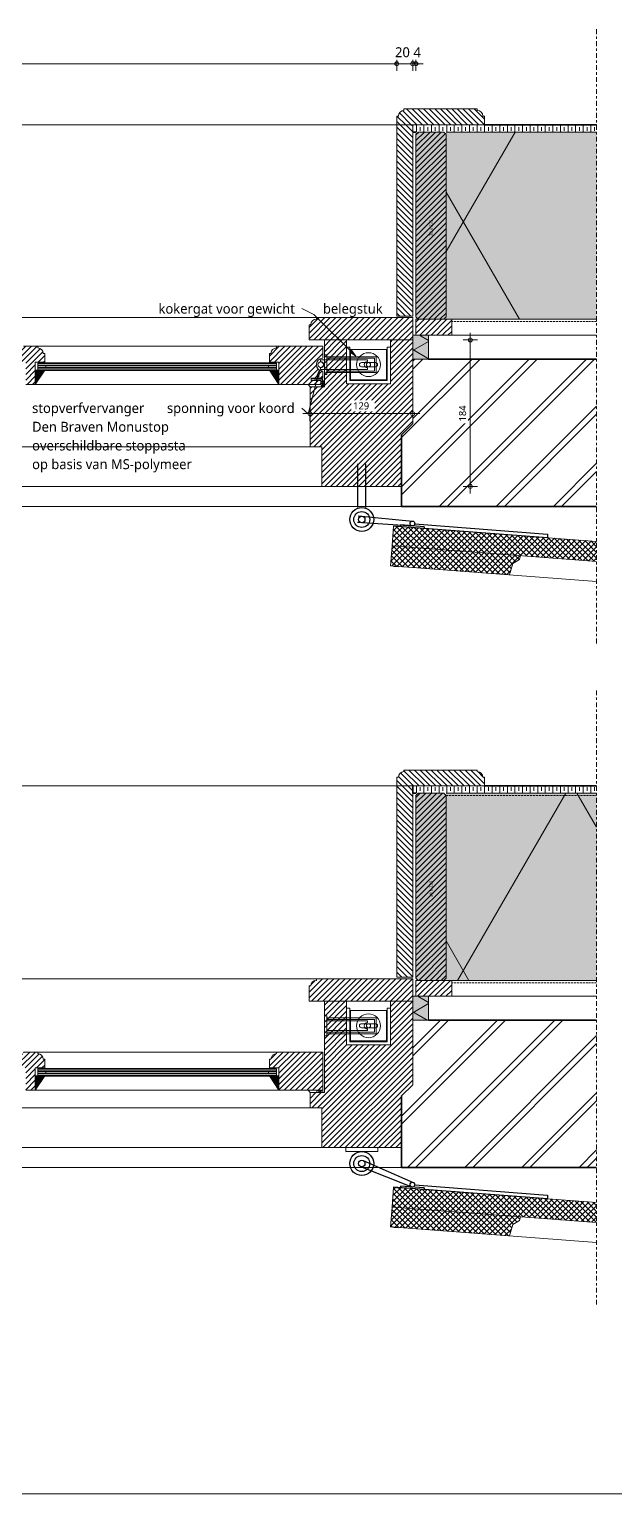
# Model space of a CAD drawing. Header units: millimetres. Extents: x 2125 to 5374, y 989 to 5495.
# Drawn here: x 3438 to 4173, y 989 to 2828 of the extents above; entities that cross this region are included whole.
import ezdxf

# ---------------------------------------------------------------- set-up
doc = ezdxf.new("R2010")
doc.units = ezdxf.units.MM
doc.linetypes.add('MV_center', pattern=[15, 6, -3, 3, -3])
doc.linetypes.add('MV_hidden', pattern=[3.75, 2.5, -1.25])
for name, color, linetype, lineweight in [('A-ANNO-DIMS', 211, 'Continuous', 13), ('A-ANNO-DIMS-5', 211, 'Continuous', 13), ('A-ANNO-NOTE', 131, 'Continuous', 18), ('A-DETL', 90, 'Continuous', 13), ('A-DETL-GENF', 92, 'Continuous', 18), ('A-DETL-MEDM', 33, 'Continuous', 18), ('G-ANNO-TEXT', 231, 'Continuous', 13)]:
    doc.layers.add(name, color=color, linetype=linetype, lineweight=lineweight)
doc.styles.add('Segoe UI', font='segoeui.ttf', dxfattribs={"height": 4})
doc.styles.add('Segoe UI_2', font='segoeui.ttf', dxfattribs={"height": 12.5})
doc.styles.add('Segoe UI_4', font='segoeui.ttf', dxfattribs={"height": 9})
doc.dimstyles.new('1_8_mm', dxfattribs={"dimscale": 304.8, "dimtxt": 9.426276, "dimasz": 0.016404, "dimexe": 0.029528, "dimexo": 0.0625, "dimgap": 0.008202, "dimtad": 1, "dimdec": 0, "dimzin": 0, "dimdsep": 46, "dimtxsty": 'Segoe UI_4', "dimblk1": 'DOTBLANK', "dimblk2": 'DOTBLANK', "dimsah": 1, "dimcen": 0.09, "dimdle": 0.029528, "dimazin": 0, "dimtfac": 1, "dimtdec": 4, "dimtix": 1, "dimtmove": 0, "dimatfit": 3, "dimfxl": 0.029528, "dimfxlon": 1, "dimtvp": 1, "dimtfill": 1, "dimtolj": 1, "dimtzin": 0, "dimarcsym": 2})
doc.dimstyles.new('2_5_mm', dxfattribs={"dimscale": 304.8, "dimtxt": 13.092049, "dimasz": 0.016404, "dimexe": 0.029528, "dimexo": 0.0625, "dimgap": 0.014764, "dimtad": 1, "dimdec": 0, "dimzin": 0, "dimdsep": 46, "dimtxsty": 'Segoe UI_2', "dimblk1": 'DOTBLANK', "dimblk2": 'DOTBLANK', "dimsah": 1, "dimcen": 0.09, "dimdle": 0.029528, "dimazin": 0, "dimtfac": 1, "dimtdec": 4, "dimtix": 1, "dimtmove": 0, "dimatfit": 3, "dimfxl": 0.029528, "dimfxlon": 1, "dimtvp": 1, "dimtfill": 1, "dimtolj": 1, "dimtzin": 0, "dimarcsym": 2})
doc.dimstyles.new('2_5_mm_2', dxfattribs={"dimscale": 304.8, "dimtxt": 13.092049, "dimasz": 0.016404, "dimexe": 0.029528, "dimexo": 0.0625, "dimgap": 0.014764, "dimtad": 1, "dimdec": 0, "dimzin": 0, "dimdsep": 46, "dimtxsty": 'Segoe UI_2', "dimblk1": 'DOTBLANK', "dimblk2": 'DOTBLANK', "dimsah": 1, "dimcen": 0.09, "dimdle": 0.029528, "dimazin": 0, "dimtfac": 1, "dimtdec": 4, "dimtix": 1, "dimtmove": 2, "dimatfit": 3, "dimfxl": 0.029528, "dimfxlon": 1, "dimtvp": 1, "dimtfill": 1, "dimtolj": 1, "dimtzin": 0, "dimarcsym": 2})
pattern_1 = [(45, (0, 0), (-3.535534, 3.535534), [])]
pattern_2 = [(45, (0, 0), (-35.921, 35.921), []), (45, (10.16, 0), (-35.921, 35.921), [])]
pattern_3 = [(45, (0, 0), (-3.535534, 3.535534), []), (135, (0, 0), (-3.535534, -3.535534), [])]
pattern_4 = [(90, (0, 0), (-9.525, 6e-16), []), (90, (4.763, 0), (-9.525, 6e-16), [4.762, -2.381])]
pattern_5 = [(135, (0, 0), (-3.535534, -3.535534), [])]
pattern_6 = [(300, (-2355.522, -120.812), (-17.3205, -10), []), (240, (-2355.522, -120.812), (-17.3205, 10), [])]

# ---------------------------------------------------------------- blocks, each defined once
blk = doc.blocks.new('42 isolatie - Type 1-3773066-Details Restauratie 1-5')
at = {"layer": 'A-DETL-GENF'}
blk.add_hatch(color=256, dxfattribs=at).paths.add_polyline_path([(227.3, 0.8), (227.3, 235.8), (38.3, 235.8), (38.3, 0.8), (49.7, 0.8)])
at = {"layer": 'A-DETL-GENF', "lineweight": 13}
h = blk.add_hatch(dxfattribs=at)
h.set_pattern_fill('FP_12', color=256, style=0, pattern_type=2)
h.set_pattern_definition([(60, (-1986.72, 235.79), (-203.516, 117.5), []), (120, (-1986.72, 235.79), (-203.516, -117.5), [])])
h.paths.add_polyline_path([(227.3, 0.8), (227.3, 235.8), (38.3, 235.8), (38.3, 0.8), (49.7, 0.8)])
at = {"layer": 'A-DETL-GENF'}
for p, q in [((227.3, 235.8), (38.3, 235.8)), ((227.3, 235.8), (38.3, 235.8)), ((45.3, 0.8), (227.3, 0.8)), ((45.3, 0.8), (227.3, 0.8))]:
    blk.add_line(p, q, dxfattribs=at)
blk = doc.blocks.new('00 hout_rechthoekig_sls - SLS 38x235-V1-Details Restauratie 1-5')
at = {"layer": 'A-DETL-GENF'}
blk.add_hatch(color=256, dxfattribs=at).paths.add_polyline_path([(235, 35.2), (232.2, 38), (2.8, 38), (0, 35.2), (0, 2.8), (2.8, 0), (232.2, 0), (235, 2.8)])
at = {"layer": 'A-DETL-MEDM', "lineweight": 13}
h = blk.add_hatch(dxfattribs=at)
h.set_pattern_fill('FP_13', color=256, style=0, pattern_type=2)
h.set_pattern_definition([(135, (2698.664, -3923.707), (-3.535534, -3.535534), [])])
h.paths.add_polyline_path([(235, 35.2), (232.2, 38), (2.8, 38), (0, 35.2), (0, 2.8), (2.8, 0), (232.2, 0), (235, 2.8)])
at = {"layer": 'A-DETL-MEDM'}
for p, q in [((0, 35.2), (2.8, 38)), ((0, 35.2), (2.8, 38)), ((2.8, 38), (232.2, 38)), ((232.2, 38), (235, 35.2)), ((232.2, 38), (235, 35.2)), ((0, 2.8), (0, 35.2)), ((2.8, 0), (0, 2.8)), ((2.8, 0), (0, 2.8)), ((2.8, 0), (232.2, 0)), ((235, 2.8), (232.2, 0)), ((232.2, 0), (235, 2.8))]:
    blk.add_line(p, q, dxfattribs=at)
blk = doc.blocks.new('42_isolatie - Type 1-3307162-Details Restauratie 1-5')
at = {"layer": 'A-DETL-GENF'}
blk.add_hatch(color=256, dxfattribs=at).paths.add_polyline_path([(0.3, -20.8), (30.3, -20.8), (30.3, -0.8), (0.3, -0.8)])
at = {"layer": 'A-DETL-GENF', "lineweight": 13}
h = blk.add_hatch(dxfattribs=at)
h.set_pattern_fill('FP_15', color=256, style=0, pattern_type=2)
h.set_pattern_definition(pattern_6)
h.paths.add_polyline_path([(0.3, -20.8), (30.3, -20.8), (30.3, -0.8), (0.3, -0.8)])
at = {"layer": 'A-DETL-GENF'}
for p, q in [((30.3, -0.8), (0.3, -0.8)), ((0.3, -0.8), (0.3, -20.8)), ((30.3, -0.8), (0.3, -0.8)), ((0.3, -0.8), (0.3, -20.8)), ((30.3, -20.8), (30.3, -0.8)), ((30.3, -20.8), (30.3, -0.8)), ((0.3, -20.8), (30.3, -20.8)), ((0.3, -20.8), (30.3, -20.8))]:
    blk.add_line(p, q, dxfattribs=at)
blk = doc.blocks.new('42_isolatie - Type 1-V2-Details Restauratie 1-5')
at = {"layer": 'A-DETL-GENF'}
blk.add_hatch(color=256, dxfattribs=at).paths.add_polyline_path([(0.3, -20.8), (30.3, -20.8), (30.3, -0.8), (0.3, -0.8), (0.3, -4.8)])
at = {"layer": 'A-DETL-GENF', "lineweight": 13}
h = blk.add_hatch(dxfattribs=at)
h.set_pattern_fill('FP_15', color=256, style=0, pattern_type=2)
h.set_pattern_definition(pattern_6)
h.paths.add_polyline_path([(0.3, -20.8), (30.3, -20.8), (30.3, -0.8), (0.3, -0.8), (0.3, -4.8)])
at = {"layer": 'A-DETL-GENF'}
for p, q in [((30.3, -0.8), (0.3, -0.8)), ((0.3, -0.8), (0.3, -20.8)), ((30.3, -0.8), (0.3, -0.8)), ((0.3, -0.8), (0.3, -20.8)), ((30.3, -4.8), (30.3, -0.8)), ((30.3, -4.8), (30.3, -0.8)), ((30.3, -20.8), (30.3, -4.8)), ((0.3, -20.8), (30.3, -20.8)), ((0.3, -20.8), (30.3, -20.8))]:
    blk.add_line(p, q, dxfattribs=at)
blk = doc.blocks.new('NLRS_00_DI_maskeer - Type 1-4234845-Details Restauratie 1-5')
at = {"layer": 'A-DETL-GENF', "linetype": 'MV_center'}
blk.add_line((671.8, 0), (-100, 0), dxfattribs=at)
blk = doc.blocks.new('00 hout_rechthoekig_sls - SLS 38x235-V5-Details Restauratie 1-5')
at = {"layer": 'A-DETL-GENF'}
blk.add_hatch(color=256, dxfattribs=at).paths.add_polyline_path([(235, 35.2), (232.2, 38), (2.8, 38), (0, 35.2), (0, 2.8), (2.8, 0), (232.2, 0), (235, 2.8)])
at = {"layer": 'A-DETL-MEDM', "lineweight": 13}
h = blk.add_hatch(dxfattribs=at)
h.set_pattern_fill('FP_19', color=256, style=0, pattern_type=2)
h.set_pattern_definition([(135, (1868.664, -3923.707), (-3.535534, -3.535534), [])])
h.paths.add_polyline_path([(235, 35.2), (232.2, 38), (2.8, 38), (0, 35.2), (0, 2.8), (2.8, 0), (232.2, 0), (235, 2.8)])
at = {"layer": 'A-DETL-MEDM'}
for p, q in [((0, 35.2), (2.8, 38)), ((0, 35.2), (2.8, 38)), ((2.8, 38), (232.2, 38)), ((232.2, 38), (235, 35.2)), ((232.2, 38), (235, 35.2)), ((0, 2.8), (0, 35.2)), ((2.8, 0), (0, 2.8)), ((2.8, 0), (0, 2.8)), ((2.8, 0), (232.2, 0)), ((235, 2.8), (232.2, 0)), ((232.2, 0), (235, 2.8))]:
    blk.add_line(p, q, dxfattribs=at)
blk = doc.blocks.new('DIMBLOCK83-Details Restauratie 1-5')
at = {"layer": 'A-ANNO-DIMS-5'}
for p, q in [((2661.7, 2784.3), (2661.7, 2793.3)), ((2661.7, 2784.3), (3899.7, 2784.3)), ((2661.7, 2784.3), (2661.7, 2775.3)), ((3899.7, 2784.3), (3899.7, 2793.3)), ((3899.7, 2784.3), (3899.7, 2775.3))]:
    blk.add_line(p, q, dxfattribs=at)
for centre in [(2661.7, 2784.3), (3899.7, 2784.3)]:
    blk.add_circle(centre, 2.5, dxfattribs=at)
at = {"layer": 'A-ANNO-DIMS-5', "color": 0, "insert": (3261.7, 2805.1), "char_height": 12.5, "width": 45.703, "attachment_point": 1, "line_spacing_factor": 1.142579, "style": 'Segoe UI_2', "bg_fill": 3, "box_fill_scale": 1.25, "bg_fill_color": 9, "bg_fill_true_color": 13158600, "bg_fill_transparency": 0}
blk.add_mtext('1238', dxfattribs=at)
blk = doc.blocks.new('_DotBlank')
at = {"color": 0, "linetype": 'ByBlock', "lineweight": -2}
blk.add_line((-0.5, 0), (-1, 0), dxfattribs=at)
blk.add_circle((0, 0), 0.5, dxfattribs=at)
blk = doc.blocks.new('DIMBLOCK84-Details Restauratie 1-5')
at = {"layer": 'A-ANNO-DIMS-5'}
for p, q in [((3899.7, 2784.3), (3899.7, 2793.3)), ((3899.7, 2784.3), (3919.7, 2784.3)), ((3899.7, 2784.3), (3899.7, 2775.3)), ((3919.7, 2784.3), (3919.7, 2793.3)), ((3919.7, 2784.3), (3919.7, 2775.3))]:
    blk.add_line(p, q, dxfattribs=at)
for centre in [(3899.7, 2784.3), (3919.7, 2784.3)]:
    blk.add_circle(centre, 2.5, dxfattribs=at)
at = {"layer": 'A-ANNO-DIMS-5', "color": 0, "insert": (3897.5, 2805.1), "char_height": 12.5, "width": 22.852, "attachment_point": 1, "line_spacing_factor": 1.142579, "style": 'Segoe UI_2', "bg_fill": 3, "box_fill_scale": 1.25, "bg_fill_color": 9, "bg_fill_true_color": 13158600, "bg_fill_transparency": 0}
blk.add_mtext('20', dxfattribs=at)
blk = doc.blocks.new('DIMBLOCK85-Details Restauratie 1-5')
at = {"layer": 'A-ANNO-DIMS-5'}
for p, q in [((3919.7, 2784.3), (3919.7, 2793.3)), ((3919.7, 2784.3), (3932.7, 2784.3)), ((3919.7, 2784.3), (3919.7, 2775.3)), ((3923.7, 2784.3), (3923.7, 2793.3)), ((3923.7, 2784.3), (3923.7, 2775.3))]:
    blk.add_line(p, q, dxfattribs=at)
for centre in [(3919.7, 2784.3), (3923.7, 2784.3)]:
    blk.add_circle(centre, 2.5, dxfattribs=at)
at = {"layer": 'A-ANNO-DIMS-5', "color": 0, "insert": (3920.7, 2805.1), "char_height": 12.5, "width": 11.426, "attachment_point": 1, "line_spacing_factor": 1.142579, "style": 'Segoe UI_2', "bg_fill": 3, "box_fill_scale": 1.25, "bg_fill_color": 9, "bg_fill_true_color": 13158600, "bg_fill_transparency": 0}
blk.add_mtext('4', dxfattribs=at)
blk = doc.blocks.new('DIMBLOCK175-Details Restauratie 1-5')
at = {"layer": 'A-ANNO-DIMS-5'}
for p, q in [((3992, 2244.7), (3992, 2446.7)), ((3992, 2437.7), (3983, 2437.7)), ((3992, 2437.7), (4001, 2437.7)), ((3992, 2253.7), (3983, 2253.7)), ((3992, 2253.7), (4001, 2253.7))]:
    blk.add_line(p, q, dxfattribs=at)
for centre in [(3992, 2437.7), (3992, 2253.7)]:
    blk.add_circle(centre, 2.5, dxfattribs=at)
at = {"layer": 'A-ANNO-DIMS-5', "color": 0, "insert": (3977.8, 2335.4), "char_height": 9, "width": 24.68, "attachment_point": 1, "rotation": 90, "line_spacing_factor": 1.142579, "style": 'Segoe UI_4', "bg_fill": 3, "box_fill_scale": 1.25, "bg_fill_color": 9, "bg_fill_true_color": 13158600, "bg_fill_transparency": 0}
blk.add_mtext('184', dxfattribs=at)
blk = doc.blocks.new('DIMBLOCK176-Details Restauratie 1-5')
at = {"layer": 'A-ANNO-DIMS-5'}
for p, q in [((3790.7, 2345.1), (3790.7, 2354.1)), ((3919.7, 2345.1), (3919.7, 2354.1)), ((3781.7, 2345.1), (3928.7, 2345.1)), ((3790.7, 2345.1), (3790.7, 2336.1)), ((3919.7, 2345.1), (3919.7, 2336.1))]:
    blk.add_line(p, q, dxfattribs=at)
for centre in [(3790.7, 2345.1), (3919.7, 2345.1)]:
    blk.add_circle(centre, 2.5, dxfattribs=at)
at = {"layer": 'A-ANNO-DIMS-5', "color": 0, "insert": (3844.9, 2359.4), "char_height": 9, "width": 24.68, "attachment_point": 1, "line_spacing_factor": 1.142579, "style": 'Segoe UI_4', "bg_fill": 3, "box_fill_scale": 1.25, "bg_fill_color": 9, "bg_fill_true_color": 13158600, "bg_fill_transparency": 0}
blk.add_mtext('129', dxfattribs=at)

msp = doc.modelspace()

# ---------------------------------------------------------------- hatches: boundary and pattern name
at = {"layer": 'A-DETL-GENF', "lineweight": 13}
h = msp.add_hatch(dxfattribs=at)
h.set_pattern_fill('FP_2', color=250, style=0, pattern_type=2)
h.set_pattern_definition(pattern_5)
h.paths.add_polyline_path([(4009.707, 2707.664), (4009.707, 2718.664), (4007.707, 2718.664), (4007.468, 2720.475), (4006.769, 2722.164), (4005.656, 2723.614), (4004.207, 2724.726), (4002.518, 2725.425), (4000.707, 2725.664), (4000.707, 2727.664), (3908.707, 2727.664), (3908.707, 2725.664), (3906.895, 2725.425), (3905.207, 2724.726), (3903.757, 2723.614), (3902.644, 2722.164), (3901.945, 2720.475), (3901.707, 2718.664), (3899.707, 2718.664), (3899.707, 2707.664)])
h = msp.add_hatch(dxfattribs=at)
h.set_pattern_fill('FP_2', color=250, style=0, pattern_type=2)
h.set_pattern_definition(pattern_5)
h.paths.add_polyline_path([(3899.707, 2467.664), (3919.707, 2467.664), (3919.707, 2707.664), (3899.707, 2707.664), (3899.707, 2476.795)])
h = msp.add_hatch(dxfattribs=at)
h.set_pattern_fill('FP_5', color=250, style=0, pattern_type=2)
h.set_pattern_definition(pattern_4)
h.paths.add_polyline_path([(3926.535, 2698.664), (4150.707, 2698.664), (4150.707, 2707.664), (3919.707, 2707.664), (3919.707, 2698.664), (3923.707, 2698.664)])
h = msp.add_hatch(dxfattribs=at)
h.set_pattern_fill('FP_10', color=250, style=0, pattern_type=2)
h.set_pattern_definition(pattern_1)
h.paths.add_polyline_path([(3789.707, 2437.664), (3919.707, 2437.664), (3919.707, 2465.664), (3798.707, 2465.664), (3798.707, 2463.664), (3796.895, 2463.425), (3795.207, 2462.726), (3793.757, 2461.614), (3792.644, 2460.164), (3791.945, 2458.475), (3791.707, 2456.664), (3789.707, 2456.664)])
h = msp.add_hatch(dxfattribs=at)
h.set_pattern_fill('FP_10', color=250, style=0, pattern_type=2)
h.set_pattern_definition(pattern_1)
h.paths.add_polyline_path([(3923.707, 2443.664), (3968.707, 2443.664), (3968.707, 2463.664), (3923.707, 2463.664)])
h = msp.add_hatch(dxfattribs=at)
h.set_pattern_fill('FP_10', color=250, style=0, pattern_type=2)
h.set_pattern_definition(pattern_1)
h.paths.add_polyline_path([(3433.707, 2381.664), (3445.707, 2381.664), (3445.707, 2409.664), (3457.707, 2409.664), (3457.707, 2420.664), (3455.707, 2420.664), (3455.469, 2422.475), (3454.769, 2424.164), (3453.657, 2425.614), (3452.207, 2426.726), (3450.519, 2427.425), (3448.707, 2427.664), (3448.707, 2429.664), (3430.707, 2429.664), (3430.707, 2427.664), (3428.896, 2427.425), (3427.207, 2426.726), (3425.758, 2425.614), (3424.645, 2424.164), (3423.946, 2422.475), (3423.707, 2420.664), (3421.707, 2420.664), (3421.707, 2409.664), (3433.707, 2409.664)])
h = msp.add_hatch(dxfattribs=at)
h.set_pattern_fill('FP_10', color=250, style=0, pattern_type=2)
h.set_pattern_definition(pattern_1)
h.paths.add_polyline_path([(3751.707, 2381.664), (3804.438, 2381.664), (3804.438, 2386.664), (3792.207, 2386.664), (3792.207, 2389.664), (3806.707, 2389.664), (3806.707, 2398.664), (3804.636, 2398.936), (3802.707, 2399.736), (3801.05, 2401.007), (3799.778, 2402.664), (3798.979, 2404.593), (3798.707, 2406.664), (3798.979, 2408.734), (3799.778, 2410.664), (3801.05, 2412.321), (3802.707, 2413.592), (3804.636, 2414.391), (3806.707, 2414.664), (3806.707, 2429.664), (3748.707, 2429.664), (3748.707, 2427.664), (3746.895, 2427.425), (3745.207, 2426.726), (3743.757, 2425.614), (3742.644, 2424.164), (3741.945, 2422.475), (3741.707, 2420.664), (3739.707, 2420.664), (3739.707, 2409.664), (3751.707, 2409.664)])
h = msp.add_hatch(dxfattribs=at)
h.set_pattern_fill('FP_10', color=250, style=0, pattern_type=2)
h.set_pattern_definition(pattern_1)
h.paths.add_polyline_path([(3905.707, 2253.664), (3905.707, 2318.664), (3919.707, 2332.664), (3919.707, 2437.664), (3891.707, 2437.664), (3891.707, 2382.664), (3836.707, 2382.664), (3836.707, 2437.664), (3808.707, 2437.664), (3808.707, 2378.664), (3790.707, 2378.664), (3790.707, 2303.664), (3805.707, 2303.664), (3805.707, 2253.664)])
h = msp.add_hatch(dxfattribs=at)
h.set_pattern_fill('FP_1', color=57, style=0, pattern_type=2)
h.set_pattern_definition(pattern_2)
h.paths.add_polyline_path([(3905.707, 2228.664), (4150.707, 2228.664), (4150.707, 2413.664), (3919.707, 2413.664), (3919.707, 2332.664), (3905.707, 2318.664)])
at = {"layer": 'A-DETL-GENF'}
for points in [[(3445.707, 2381.664), (3457.707, 2399.664), (3445.707, 2399.664)], [(3751.707, 2381.664), (3751.707, 2399.664), (3739.707, 2399.664), (3749.684, 2384.698)], [(3445.707, 1495.664), (3457.707, 1513.664), (3445.707, 1513.664)], [(3751.707, 1495.664), (3751.707, 1513.664), (3739.707, 1513.664), (3749.684, 1498.698)]]:
    msp.add_hatch(color=254, dxfattribs=at).paths.add_polyline_path(points)
at = {"layer": 'A-DETL-GENF', "lineweight": 13}
h = msp.add_hatch(dxfattribs=at)
h.set_pattern_fill('FP_9', color=250, style=0, pattern_type=2)
h.set_pattern_definition(pattern_3)
h.paths.add_polyline_path([(4150.707, 2159.621), (4150.707, 2184.692), (3895.6, 2203.995), (3893.714, 2179.067)])
h = msp.add_hatch(dxfattribs=at)
h.set_pattern_fill('FP_9', color=250, style=0, pattern_type=2)
h.set_pattern_definition(pattern_3)
h.paths.add_polyline_path([(4041.359, 2142.823), (4045.305, 2156.944), (4053.792, 2162.027), (4055.086, 2166.856), (3893.714, 2179.067), (3891.828, 2154.138), (3893.714, 2153.995)])
h = msp.add_hatch(dxfattribs=at)
h.set_pattern_fill('FP_2', color=250, style=0, pattern_type=2)
h.set_pattern_definition(pattern_5)
h.paths.add_polyline_path([(4009.707, 1877.664), (4009.707, 1888.664), (4007.707, 1888.664), (4007.468, 1890.475), (4006.769, 1892.164), (4005.656, 1893.614), (4004.207, 1894.726), (4002.518, 1895.425), (4000.707, 1895.664), (4000.707, 1897.664), (3908.707, 1897.664), (3908.707, 1895.664), (3906.895, 1895.425), (3905.207, 1894.726), (3903.757, 1893.614), (3902.644, 1892.164), (3901.945, 1890.475), (3901.707, 1888.664), (3899.707, 1888.664), (3899.707, 1877.664)])
h = msp.add_hatch(dxfattribs=at)
h.set_pattern_fill('FP_2', color=250, style=0, pattern_type=2)
h.set_pattern_definition(pattern_5)
h.paths.add_polyline_path([(3899.707, 1637.664), (3919.707, 1637.664), (3919.707, 1877.664), (3899.707, 1877.664), (3899.707, 1697.562)])
h = msp.add_hatch(dxfattribs=at)
h.set_pattern_fill('FP_5', color=250, style=0, pattern_type=2)
h.set_pattern_definition(pattern_4)
h.paths.add_polyline_path([(3926.535, 1868.664), (4150.707, 1868.664), (4150.707, 1877.664), (3919.707, 1877.664), (3919.707, 1868.664), (3923.707, 1868.664)])
h = msp.add_hatch(dxfattribs=at)
h.set_pattern_fill('FP_10', color=250, style=0, pattern_type=2)
h.set_pattern_definition(pattern_1)
h.paths.add_polyline_path([(3789.707, 1607.664), (3919.707, 1607.664), (3919.707, 1635.664), (3798.707, 1635.664), (3798.707, 1633.664), (3796.895, 1633.425), (3795.207, 1632.726), (3793.757, 1631.614), (3792.644, 1630.164), (3791.945, 1628.475), (3791.707, 1626.664), (3789.707, 1626.664)])
h = msp.add_hatch(dxfattribs=at)
h.set_pattern_fill('FP_10', color=250, style=0, pattern_type=2)
h.set_pattern_definition(pattern_1)
h.paths.add_polyline_path([(3923.707, 1613.664), (3968.707, 1613.664), (3968.707, 1633.664), (3923.707, 1633.664)])
h = msp.add_hatch(dxfattribs=at)
h.set_pattern_fill('FP_10', color=250, style=0, pattern_type=2)
h.set_pattern_definition(pattern_1)
h.paths.add_polyline_path([(3905.707, 1423.664), (3905.707, 1488.664), (3919.707, 1502.664), (3919.707, 1607.664), (3891.707, 1607.664), (3891.707, 1552.664), (3836.707, 1552.664), (3836.707, 1607.664), (3808.707, 1607.664), (3808.707, 1492.664), (3790.707, 1492.664), (3790.707, 1473.664), (3805.707, 1473.664), (3805.707, 1423.664)])
h = msp.add_hatch(dxfattribs=at)
h.set_pattern_fill('FP_1', color=57, style=0, pattern_type=2)
h.set_pattern_definition(pattern_2)
h.paths.add_polyline_path([(3905.707, 1398.664), (4150.707, 1398.664), (4150.707, 1583.664), (3919.707, 1583.664), (3919.707, 1502.664), (3905.707, 1488.664)])
h = msp.add_hatch(dxfattribs=at)
h.set_pattern_fill('FP_10', color=250, style=0, pattern_type=2)
h.set_pattern_definition(pattern_1)
h.paths.add_polyline_path([(3433.707, 1495.664), (3445.707, 1495.664), (3445.707, 1523.664), (3457.707, 1523.664), (3457.707, 1534.664), (3455.707, 1534.664), (3455.469, 1536.475), (3454.769, 1538.164), (3453.657, 1539.614), (3452.207, 1540.726), (3450.519, 1541.425), (3448.707, 1541.664), (3448.707, 1543.664), (3430.707, 1543.664), (3430.707, 1541.664), (3428.896, 1541.425), (3427.207, 1540.726), (3425.758, 1539.614), (3424.645, 1538.164), (3423.946, 1536.475), (3423.707, 1534.664), (3421.707, 1534.664), (3421.707, 1523.664), (3433.707, 1523.664)])
h = msp.add_hatch(dxfattribs=at)
h.set_pattern_fill('FP_10', color=250, style=0, pattern_type=2)
h.set_pattern_definition(pattern_1)
h.paths.add_polyline_path([(3751.707, 1495.664), (3806.707, 1495.664), (3806.707, 1543.664), (3748.707, 1543.664), (3748.707, 1541.664), (3746.895, 1541.425), (3745.207, 1540.726), (3743.757, 1539.614), (3742.644, 1538.164), (3741.945, 1536.475), (3741.707, 1534.664), (3739.707, 1534.664), (3739.707, 1523.664), (3751.707, 1523.664)])
h = msp.add_hatch(dxfattribs=at)
h.set_pattern_fill('FP_9', color=250, style=0, pattern_type=2)
h.set_pattern_definition(pattern_3)
h.paths.add_polyline_path([(4150.707, 1329.621), (4150.707, 1354.692), (3895.6, 1373.995), (3893.714, 1349.067)])
h = msp.add_hatch(dxfattribs=at)
h.set_pattern_fill('FP_9', color=250, style=0, pattern_type=2)
h.set_pattern_definition(pattern_3)
h.paths.add_polyline_path([(4041.359, 1312.823), (4045.305, 1326.944), (4053.792, 1332.027), (4055.086, 1336.856), (3893.714, 1349.067), (3891.828, 1324.138), (3893.714, 1323.995)])
at = {"layer": 'G-ANNO-TEXT'}
for points in [[(3848.312, 2417.322), (3843.023, 2424.775), (3840.793, 2422.517)], [(3802.64, 2399.98), (3798.848, 2391.665), (3801.921, 2390.869)]]:
    msp.add_hatch(color=7, dxfattribs=at).paths.add_polyline_path(points)

# ---------------------------------------------------------------- linework, layer by layer
at = {"layer": 'A-DETL', "lineweight": 18}
for p, q in [((4000.707, 2727.664), (3908.707, 2727.664)), ((3908.707, 2727.664), (3908.707, 2725.664)), ((4000.707, 2725.664), (4000.707, 2727.664)), ((3901.707, 2718.664), (3899.707, 2718.664)), ((3899.707, 2718.664), (3899.707, 2707.664)), ((3899.707, 2707.664), (3899.707, 2467.664)), ((3899.707, 2707.664), (4009.707, 2707.664)), ((3919.707, 2467.664), (3919.707, 2707.664)), ((4009.707, 2718.664), (4007.707, 2718.664)), ((4009.707, 2707.664), (4009.707, 2718.664)), ((3919.707, 2465.664), (3798.707, 2465.664)), ((3798.707, 2465.664), (3798.707, 2463.664)), ((3899.707, 2467.664), (3919.707, 2467.664)), ((3919.707, 2443.664), (3919.707, 2465.664)), ((3923.707, 2463.664), (3923.707, 2443.664)), ((3968.707, 2463.664), (3923.707, 2463.664)), ((3968.707, 2443.664), (3968.707, 2463.664)), ((3791.707, 2456.664), (3789.707, 2456.664)), ((3789.707, 2456.664), (3789.707, 2437.664)), ((3448.707, 2429.664), (3430.707, 2429.664)), ((3448.707, 2427.664), (3448.707, 2429.664)), ((3748.707, 2429.664), (3748.707, 2427.664)), ((3806.707, 2429.664), (3748.707, 2429.664)), ((3789.707, 2437.664), (3919.707, 2437.664)), ((3806.707, 2414.664), (3806.707, 2429.664)), ((3808.707, 2437.664), (3808.707, 2378.664)), ((3836.707, 2382.664), (3836.707, 2437.664)), ((3891.707, 2437.664), (3891.707, 2382.664)), ((3939.707, 2443.664), (3968.707, 2443.664)), ((3445.707, 2381.664), (3445.707, 2409.664)), ((3445.707, 2409.664), (3457.707, 2409.664)), ((3448.707, 2408.664), (3448.707, 2399.664)), ((3457.707, 2420.664), (3455.707, 2420.664)), ((3457.707, 2409.664), (3457.707, 2420.664)), ((3741.707, 2420.664), (3739.707, 2420.664)), ((3739.707, 2420.664), (3739.707, 2409.664)), ((3739.707, 2409.664), (3751.707, 2409.664)), ((3748.707, 2408.664), (3748.707, 2399.664)), ((3751.707, 2409.664), (3751.707, 2381.664)), ((3919.707, 2413.664), (3919.707, 2332.664)), ((3445.707, 2381.664), (3457.707, 2399.664)), ((3457.707, 2399.664), (3445.707, 2399.664)), ((3445.707, 2399.664), (3445.707, 2381.664)), ((3751.707, 2399.664), (3739.707, 2399.664)), ((3739.707, 2399.664), (3751.707, 2381.664)), ((3806.707, 2389.664), (3806.707, 2398.664)), ((3433.707, 2381.664), (3445.707, 2381.664)), ((3751.707, 2381.664), (3804.438, 2381.664)), ((3790.707, 2378.664), (3788.606, 2381.664)), ((3808.707, 2378.664), (3790.707, 2378.664)), ((3790.707, 2378.664), (3790.707, 2303.664)), ((3792.207, 2386.664), (3792.207, 2389.664)), ((3792.207, 2389.664), (3806.707, 2389.664)), ((3804.438, 2386.664), (3792.207, 2386.664)), ((3804.438, 2381.664), (3804.438, 2386.664)), ((3891.707, 2382.664), (3836.707, 2382.664)), ((3919.707, 2332.664), (3905.707, 2318.664)), ((3790.707, 2303.664), (3805.707, 2303.664)), ((3805.707, 2303.664), (3805.707, 2253.664)), ((3805.707, 2253.664), (3905.707, 2253.664)), ((3895.6, 2203.995), (3893.714, 2179.067)), ((4150.707, 2184.692), (3895.6, 2203.995)), ((3893.714, 2179.067), (3891.828, 2154.138)), ((3893.714, 2179.067), (4150.707, 2159.621)), ((3891.828, 2154.138), (4041.359, 2142.823)), ((4041.359, 2142.823), (4045.305, 2156.944)), ((4045.305, 2156.944), (4053.792, 2162.027)), ((4053.792, 2162.027), (4055.086, 2166.856)), ((4000.707, 1897.664), (3908.707, 1897.664)), ((3908.707, 1897.664), (3908.707, 1895.664)), ((4000.707, 1895.664), (4000.707, 1897.664)), ((3901.707, 1888.664), (3899.707, 1888.664)), ((3899.707, 1888.664), (3899.707, 1877.664)), ((3899.707, 1877.664), (3899.707, 1637.664)), ((3899.707, 1877.664), (4009.707, 1877.664)), ((3919.707, 1637.664), (3919.707, 1877.664)), ((4009.707, 1888.664), (4007.707, 1888.664)), ((4009.707, 1877.664), (4009.707, 1888.664)), ((3899.707, 1637.664), (3919.707, 1637.664)), ((3791.707, 1626.664), (3789.707, 1626.664)), ((3789.707, 1626.664), (3789.707, 1607.664)), ((3919.707, 1635.664), (3798.707, 1635.664)), ((3798.707, 1635.664), (3798.707, 1633.664)), ((3919.707, 1613.664), (3919.707, 1635.664)), ((3923.707, 1633.664), (3923.707, 1613.664)), ((3968.707, 1633.664), (3923.707, 1633.664)), ((3968.707, 1613.664), (3968.707, 1633.664)), ((3789.707, 1607.664), (3919.707, 1607.664)), ((3808.707, 1607.664), (3808.707, 1492.664)), ((3836.707, 1552.664), (3836.707, 1607.664)), ((3891.707, 1607.664), (3891.707, 1552.664)), ((3923.707, 1613.664), (3968.707, 1613.664)), ((3919.707, 1583.664), (3919.707, 1502.664)), ((3891.707, 1552.664), (3836.707, 1552.664)), ((3448.707, 1543.664), (3430.707, 1543.664)), ((3448.707, 1541.664), (3448.707, 1543.664)), ((3457.707, 1534.664), (3455.707, 1534.664)), ((3457.707, 1523.664), (3457.707, 1534.664)), ((3741.707, 1534.664), (3739.707, 1534.664)), ((3739.707, 1534.664), (3739.707, 1523.664)), ((3748.707, 1543.664), (3748.707, 1541.664)), ((3806.707, 1543.664), (3748.707, 1543.664)), ((3806.707, 1495.664), (3806.707, 1543.664)), ((3445.707, 1495.664), (3445.707, 1523.664)), ((3445.707, 1523.664), (3457.707, 1523.664)), ((3445.707, 1495.664), (3457.707, 1513.664)), ((3457.707, 1513.664), (3445.707, 1513.664)), ((3445.707, 1513.664), (3445.707, 1495.664)), ((3448.707, 1522.664), (3448.707, 1513.664)), ((3739.707, 1523.664), (3751.707, 1523.664)), ((3751.707, 1513.664), (3739.707, 1513.664)), ((3739.707, 1513.664), (3751.707, 1495.664)), ((3748.707, 1522.664), (3748.707, 1513.664)), ((3751.707, 1523.664), (3751.707, 1495.664)), ((3751.707, 1495.664), (3751.707, 1513.664)), ((3433.707, 1495.664), (3445.707, 1495.664)), ((3751.707, 1495.664), (3806.707, 1495.664)), ((3790.707, 1492.664), (3788.606, 1495.664)), ((3808.707, 1492.664), (3790.707, 1492.664)), ((3790.707, 1492.664), (3790.707, 1473.664)), ((3799.207, 1492.664), (3799.207, 1495.664)), ((3799.207, 1495.664), (3806.707, 1495.664)), ((3799.207, 1492.664), (3806.707, 1495.664)), ((3799.207, 1495.664), (3806.707, 1492.664)), ((3806.707, 1492.664), (3799.207, 1492.664)), ((3806.707, 1492.664), (3806.707, 1495.664)), ((3919.707, 1502.664), (3905.707, 1488.664)), ((3790.707, 1473.664), (3805.707, 1473.664)), ((3805.707, 1473.664), (3805.707, 1423.664)), ((3805.707, 1423.664), (3905.707, 1423.664)), ((3835.707, 1418.664), (3835.707, 1423.664)), ((3875.707, 1418.664), (3835.707, 1418.664)), ((3875.707, 1418.664), (3875.707, 1423.664)), ((3895.6, 1373.995), (3893.714, 1349.067)), ((4150.707, 1354.692), (3895.6, 1373.995)), ((3893.714, 1349.067), (3891.828, 1324.138)), ((3893.714, 1349.067), (4150.707, 1329.621)), ((3891.828, 1324.138), (4041.359, 1312.823)), ((4041.359, 1312.823), (4045.305, 1326.944)), ((4045.305, 1326.944), (4053.792, 1332.027)), ((4053.792, 1332.027), (4055.086, 1336.856)), ((5374.367, 989.168), (2125, 989.168))]:
    msp.add_line(p, q, dxfattribs=at)
at = {"layer": 'A-DETL'}
for p, q in [((2661.707, 2707.664), (3899.707, 2707.664)), ((2761.707, 2465.664), (3798.707, 2465.664)), ((3748.707, 2429.664), (3448.707, 2429.664)), ((3836.707, 2437.664), (3836.707, 2382.664)), ((3836.707, 2428.664), (3840.707, 2428.664)), ((3840.707, 2428.664), (3840.707, 2386.664)), ((3891.707, 2428.664), (3887.707, 2428.664)), ((3887.707, 2386.664), (3887.707, 2428.664)), ((3968.707, 2443.664), (4150.707, 2443.664)), ((3804.067, 2412.651), (3862.817, 2412.651)), ((3804.067, 2412.651), (3804.067, 2410.651)), ((3811.707, 2419.139), (3808.707, 2419.139)), ((3811.707, 2394.164), (3811.707, 2419.139)), ((3811.707, 2416.651), (3873.707, 2416.651)), ((3811.707, 2414.651), (3871.707, 2414.651)), ((3841.707, 2387.664), (3841.707, 2425.664)), ((3886.707, 2425.664), (3841.707, 2425.664)), ((3873.003, 2409.257), (3855.411, 2409.257)), ((3862.817, 2412.651), (3862.817, 2410.651)), ((3871.707, 2414.651), (3871.707, 2398.651)), ((3873.707, 2416.651), (3873.707, 2396.651)), ((3886.707, 2425.664), (3886.707, 2387.664)), ((3458.707, 2405.664), (3458.707, 2402.664)), ((3738.707, 2405.664), (3738.707, 2402.664)), ((3804.067, 2400.651), (3804.067, 2402.651)), ((3804.067, 2400.651), (3862.817, 2400.651)), ((3808.707, 2394.164), (3811.707, 2394.164)), ((3811.707, 2398.651), (3871.707, 2398.651)), ((3811.707, 2396.651), (3873.707, 2396.651)), ((3873.003, 2404.071), (3855.411, 2404.071)), ((3862.817, 2400.651), (3862.817, 2402.651)), ((3751.707, 2381.664), (3445.707, 2381.664)), ((3793.067, 2388.739), (3795.909, 2389.039)), ((3793.067, 2388.739), (3805.024, 2388.739)), ((3795.909, 2388.439), (3793.067, 2388.739)), ((3795.909, 2389.039), (3805.024, 2389.039)), ((3795.909, 2388.439), (3805.024, 2388.439)), ((3805.386, 2386.221), (3804.82, 2385.655)), ((3806.73, 2383.746), (3804.82, 2385.655)), ((3805.386, 2383.568), (3804.82, 2383.002)), ((3806.73, 2381.093), (3804.82, 2383.002)), ((3805.386, 2381.018), (3804.82, 2380.452)), ((3806.73, 2378.543), (3804.82, 2380.452)), ((3806.43, 2385.178), (3805.386, 2386.221)), ((3806.43, 2382.524), (3805.386, 2383.568)), ((3806.43, 2379.974), (3805.386, 2381.018)), ((3806.43, 2387.033), (3806.43, 2379.974)), ((3806.73, 2378.543), (3806.73, 2387.033)), ((3806.73, 2383.746), (3808.639, 2385.655)), ((3806.73, 2381.093), (3808.639, 2383.002)), ((3806.73, 2378.543), (3808.639, 2380.452)), ((3807.03, 2387.033), (3807.03, 2379.974)), ((3807.03, 2385.178), (3808.073, 2386.221)), ((3807.03, 2382.524), (3808.073, 2383.568)), ((3807.03, 2379.974), (3808.073, 2381.018)), ((3808.073, 2386.221), (3808.639, 2385.655)), ((3808.073, 2383.568), (3808.639, 2383.002)), ((3808.073, 2381.018), (3808.639, 2380.452)), ((3887.707, 2386.664), (3840.707, 2386.664)), ((3841.707, 2387.664), (3886.707, 2387.664)), ((2770.707, 2303.664), (3790.707, 2303.664)), ((2755.707, 2253.664), (3805.707, 2253.664)), ((2655.707, 2228.664), (3905.707, 2228.664)), ((3891.828, 2154.138), (4150.707, 2134.549)), ((2661.707, 1877.664), (3899.707, 1877.664)), ((2762.707, 1635.664), (3798.707, 1635.664)), ((3836.707, 1607.664), (3836.707, 1552.664)), ((3968.707, 1613.664), (4150.707, 1613.664)), ((3811.707, 1589.139), (3808.707, 1589.139)), ((3811.707, 1564.164), (3811.707, 1589.139)), ((3811.707, 1586.651), (3873.707, 1586.651)), ((3811.707, 1584.651), (3871.707, 1584.651)), ((3811.707, 1582.651), (3862.817, 1582.651)), ((3836.707, 1598.664), (3840.707, 1598.664)), ((3840.707, 1598.664), (3840.707, 1556.664)), ((3841.707, 1557.664), (3841.707, 1595.664)), ((3886.707, 1595.664), (3841.707, 1595.664)), ((3862.817, 1582.651), (3862.817, 1580.651)), ((3871.707, 1584.651), (3871.707, 1568.651)), ((3873.707, 1586.651), (3873.707, 1566.651)), ((3886.707, 1595.664), (3886.707, 1557.664)), ((3891.707, 1598.664), (3887.707, 1598.664)), ((3887.707, 1556.664), (3887.707, 1598.664)), ((3808.707, 1564.164), (3811.707, 1564.164)), ((3811.707, 1570.651), (3862.817, 1570.651)), ((3811.707, 1568.651), (3871.707, 1568.651)), ((3811.707, 1566.651), (3873.707, 1566.651)), ((3873.003, 1579.257), (3855.411, 1579.257)), ((3873.003, 1574.071), (3855.411, 1574.071)), ((3862.817, 1570.651), (3862.817, 1572.651)), ((3887.707, 1556.664), (3840.707, 1556.664)), ((3841.707, 1557.664), (3886.707, 1557.664)), ((3748.707, 1543.664), (3448.707, 1543.664)), ((3458.707, 1519.664), (3458.707, 1516.664)), ((3738.707, 1519.664), (3738.707, 1516.664)), ((3751.707, 1495.664), (3445.707, 1495.664)), ((2770.707, 1473.664), (3790.707, 1473.664)), ((2755.707, 1423.664), (3805.707, 1423.664)), ((2655.707, 1398.664), (3905.707, 1398.664)), ((3891.828, 1324.138), (4150.707, 1304.549))]:
    msp.add_line(p, q, dxfattribs=at)
at = {"layer": 'A-DETL', "lineweight": 35}
for p, q in [((4150.707, 2707.664), (4009.707, 2707.664)), ((3919.707, 2698.664), (3923.707, 2698.664)), ((3448.707, 2408.664), (3748.707, 2408.664)), ((4150.707, 2413.664), (3939.707, 2413.664)), ((3448.707, 2405.664), (3748.707, 2405.664)), ((3448.707, 2402.664), (3748.707, 2402.664)), ((3448.707, 2399.664), (3748.707, 2399.664)), ((3905.707, 2318.664), (3905.707, 2228.664)), ((3905.707, 2228.664), (4150.707, 2228.664)), ((3919.707, 1877.664), (3919.707, 1868.664)), ((4150.707, 1877.664), (4009.707, 1877.664)), ((3919.707, 1868.664), (3923.707, 1868.664)), ((4150.707, 1583.664), (3939.707, 1583.664)), ((3448.707, 1522.664), (3748.707, 1522.664)), ((3448.707, 1519.664), (3748.707, 1519.664)), ((3448.707, 1516.664), (3748.707, 1516.664)), ((3448.707, 1513.664), (3748.707, 1513.664)), ((3905.707, 1488.664), (3905.707, 1398.664)), ((3905.707, 1398.664), (4150.707, 1398.664))]:
    msp.add_line(p, q, dxfattribs=at)
at = {"layer": 'A-DETL', "linetype": 'MV_hidden', "lineweight": 18}
for p, q in [((4150.707, 2460.664), (3968.707, 2460.664)), ((3961.707, 1865.664), (4150.707, 1865.664)), ((4150.707, 1630.664), (3968.707, 1630.664))]:
    msp.add_line(p, q, dxfattribs=at)
at = {"layer": 'A-DETL', "lineweight": 25}
for p, q in [((3850.707, 2227.228), (3850.707, 2282.228)), ((3860.707, 2227.228), (3860.707, 2282.228)), ((3850.4, 2208.838), (3920.262, 2204.349)), ((3851.059, 2216.944), (3919.544, 2210.198)), ((3922.334, 2206.969), (4089.003, 2193.813)), ((4089.003, 2189.361), (3895.6, 2203.995)), ((3899.435, 2203.705), (3905.543, 2203.243)), ((3904.386, 2205.336), (3904.235, 2203.342)), ((3934.3, 2203.073), (3904.386, 2205.336)), ((3934.3, 2203.073), (3934.149, 2201.079)), ((4089.003, 2193.813), (4089.003, 2189.361)), ((3895.662, 2153.848), (3901.771, 2153.386)), ((3854.215, 1399.88), (3919.343, 1374.205)), ((3857.326, 1407.395), (3920.451, 1379.992)), ((4089.003, 1359.361), (3895.6, 1373.995)), ((3899.435, 1373.705), (3905.543, 1373.243)), ((3904.386, 1375.336), (3904.235, 1373.342)), ((3934.3, 1373.073), (3904.386, 1375.336)), ((3922.334, 1376.969), (4089.003, 1363.813)), ((3934.3, 1373.073), (3934.149, 1371.079)), ((4089.003, 1363.813), (4089.003, 1359.361)), ((3895.662, 1323.848), (3901.771, 1323.386))]:
    msp.add_line(p, q, dxfattribs=at)
at = {"layer": 'A-DETL'}
for centre, radius in [((3804.067, 2406.651), 3.5), ((3864.207, 2406.664), 15), ((3864.207, 1576.664), 15)]:
    msp.add_circle(centre, radius, dxfattribs=at)
at = {"layer": 'A-DETL', "lineweight": 18}
for centre in [(3864.207, 2406.664), (3864.207, 1576.664)]:
    msp.add_circle(centre, 2.593, dxfattribs=at)
at = {"layer": 'A-DETL', "lineweight": 25}
for centre, radius in [((3855.707, 2212.228), 15), ((3855.707, 2212.228), 10), ((3855.707, 2212.228), 4.067), ((3919.343, 2207.205), 3), ((3919.343, 2207.205), 3), ((3855.707, 1403.664), 15), ((3855.707, 1403.664), 10), ((3855.707, 1403.664), 4.067), ((3919.343, 1377.205), 3)]:
    msp.add_circle(centre, radius, dxfattribs=at)
at = {"layer": 'A-DETL', "lineweight": 18}
for centre, radius, start, end in [((3908.707, 2718.664), 7, 90, 180), ((4000.707, 2718.664), 7, 0, 90), ((3798.707, 2456.664), 7, 90, 180), ((3448.707, 2420.664), 7, 360, 90), ((3748.707, 2420.664), 7, 90, 180), ((3806.707, 2406.664), 8, 90, 270), ((3908.707, 1888.664), 7, 90, 180), ((4000.707, 1888.664), 7, 0, 90), ((3798.707, 1626.664), 7, 90, 180), ((3448.707, 1534.664), 7, 360, 90), ((3748.707, 1534.664), 7, 90, 180)]:
    msp.add_arc(centre, radius, start, end, dxfattribs=at)
at = {"layer": 'A-DETL'}
for centre, radius, start, end in [((3804.067, 2406.651), 4, 270, 90), ((3855.411, 2406.664), 2.593, 90, 270), ((3862.817, 2406.651), 4, 90, 270), ((3873.003, 2406.664), 2.593, 270, 90), ((3805.024, 2387.033), 2.006, 360, 90), ((3805.024, 2387.033), 1.706, 360, 90), ((3805.024, 2387.033), 1.406, 360, 90), ((3855.411, 1576.664), 2.593, 90, 270), ((3862.817, 1576.651), 4, 90, 270), ((3873.003, 1576.664), 2.593, 270, 90)]:
    msp.add_arc(centre, radius, start, end, dxfattribs=at)
at = {"layer": 'G-ANNO-TEXT', "color": 250}
for p, q in [((3795.356, 2469.615), (3780.567, 2476.925)), ((3848.312, 2417.322), (3795.356, 2469.615)), ((3843.023, 2424.775), (3840.793, 2422.517)), ((3840.793, 2422.517), (3848.312, 2417.322)), ((3848.312, 2417.322), (3843.023, 2424.775)), ((3802.64, 2399.98), (3788.365, 2344.828)), ((3802.64, 2399.98), (3798.848, 2391.665)), ((3798.848, 2391.665), (3801.921, 2390.869)), ((3801.921, 2390.869), (3802.64, 2399.98)), ((3788.365, 2344.828), (3780.567, 2352.138))]:
    msp.add_line(p, q, dxfattribs=at)

# ---------------------------------------------------------------- block references
at = {"layer": 'A-DETL-GENF', "linetype": 'MV_center', "rotation": 90.00000000000018}
for p in [(4150.707, 2155.838), (4150.707, 1325.838)]:
    msp.add_blockref('NLRS_00_DI_maskeer - Type 1-4234845-Details Restauratie 1-5', p, dxfattribs=at)
at = {"layer": 'A-DETL-GENF'}
for p in [(3923.428, 2462.864), (3923.428, 1632.864)]:
    msp.add_blockref('42 isolatie - Type 1-3773066-Details Restauratie 1-5', p, dxfattribs=at)
at = {"layer": 'A-DETL-GENF', "rotation": 89.99999999946108}
for name, p in [('42_isolatie - Type 1-3307162-Details Restauratie 1-5', (3918.907, 2413.385)), ('42_isolatie - Type 1-V2-Details Restauratie 1-5', (3918.907, 1583.385))]:
    msp.add_blockref(name, p, dxfattribs=at)
at = {"layer": 'A-DETL-MEDM', "rotation": 269.9999999999999}
for name, p in [('00 hout_rechthoekig_sls - SLS 38x235-V1-Details Restauratie 1-5', (3923.707, 2698.664)), ('00 hout_rechthoekig_sls - SLS 38x235-V5-Details Restauratie 1-5', (3923.707, 1868.664))]:
    msp.add_blockref(name, p, dxfattribs=at)

# ---------------------------------------------------------------- texts
at = {"layer": 'A-ANNO-NOTE', "lineweight": 13, "char_height": 4, "width": 27.65822, "attachment_point": 1, "rotation": 90, "style": 'Segoe UI'}
for insert in [(3940.797, 2567.973), (3940.797, 1737.973)]:
    msp.add_mtext('38 x 235', dxfattribs=dict(at, insert=insert))
at = {"layer": 'G-ANNO-TEXT', "color": 7, "char_height": 12.5, "attachment_point": 1, "style": 'Segoe UI_2'}
for s, insert, width in [('kokergat voor gewicht', (3600.417, 2483.175), 209.24044), ('belegstuk', (3806.963, 2483.175), 90.99153), ('stopverfvervanger', (3441.684, 2358.388), 168.35438), ('sponning voor koord', (3611.017, 2358.388), 196.41344), ('Den Braven Monustop', (3441.684, 2334.906), 210.04212), ('overschildbare stoppasta ', (3441.684, 2311.424), 238.90287), ('op basis van MS-polymeer', (3441.684, 2287.943), 249.32481)]:
    msp.add_mtext(s, dxfattribs=dict(at, insert=insert, width=width))

# ---------------------------------------------------------------- dimensions: what is measured, and where the dimension line sits
at = {"layer": 'A-ANNO-DIMS'}
dim = msp.add_linear_dim(base=(3899.707, 2784.254), p1=(2661.707, 2775.254), p2=(3899.707, 2775.254), dimstyle='2_5_mm', override={"dimpost": '<>', "dimfxl": 1237.99933}, dxfattribs=at)
dim.commit()
dim.dimension.update_dxf_attribs({"geometry": 'DIMBLOCK83-Details Restauratie 1-5', "text_midpoint": (3280.707, 2795.253)})

# ---------------------------------------------------------------- next in the draw order: dimensions: what is measured, and where the dimension line sits
dim = msp.add_linear_dim(base=(3919.707, 2784.254), p1=(3899.707, 2775.254), p2=(3919.707, 2775.254), dimstyle='2_5_mm_2', override={"dimpost": '<>', "dimfxl": 20}, dxfattribs=at)
dim.commit()
dim.dimension.update_dxf_attribs({"geometry": 'DIMBLOCK84-Details Restauratie 1-5', "text_midpoint": (3908.928, 2796.73), "dimtype": 160})
dim = msp.add_linear_dim(base=(3992.032, 2437.664), p1=(3983.032, 2253.664), p2=(3983.032, 2437.664), angle=90, dimstyle='1_8_mm', override={"dimpost": '<>', "dimfxl": 184}, dxfattribs=at)
dim.commit()
dim.dimension.update_dxf_attribs({"geometry": 'DIMBLOCK175-Details Restauratie 1-5', "text_midpoint": (3984.86, 2345.664)})
dim = msp.add_linear_dim(base=(3919.707, 2345.123), p1=(3790.707, 2354.123), p2=(3919.707, 2354.123), dimstyle='1_8_mm', override={"dimpost": '<>', "dimfxl": 129}, dxfattribs=at)
dim.commit()
dim.dimension.update_dxf_attribs({"geometry": 'DIMBLOCK176-Details Restauratie 1-5', "text_midpoint": (3855.207, 2352.301)})

# ---------------------------------------------------------------- next in the draw order: dimensions: what is measured, and where the dimension line sits
dim = msp.add_linear_dim(base=(3923.707, 2784.254), p1=(3919.707, 2775.254), p2=(3923.707, 2775.254), dimstyle='2_5_mm_2', override={"dimpost": '<>', "dimfxl": 4}, dxfattribs=at)
dim.commit()
dim.dimension.update_dxf_attribs({"geometry": 'DIMBLOCK85-Details Restauratie 1-5', "text_midpoint": (3926.407, 2796.73), "dimtype": 160})

doc.saveas('drawing.dxf')
